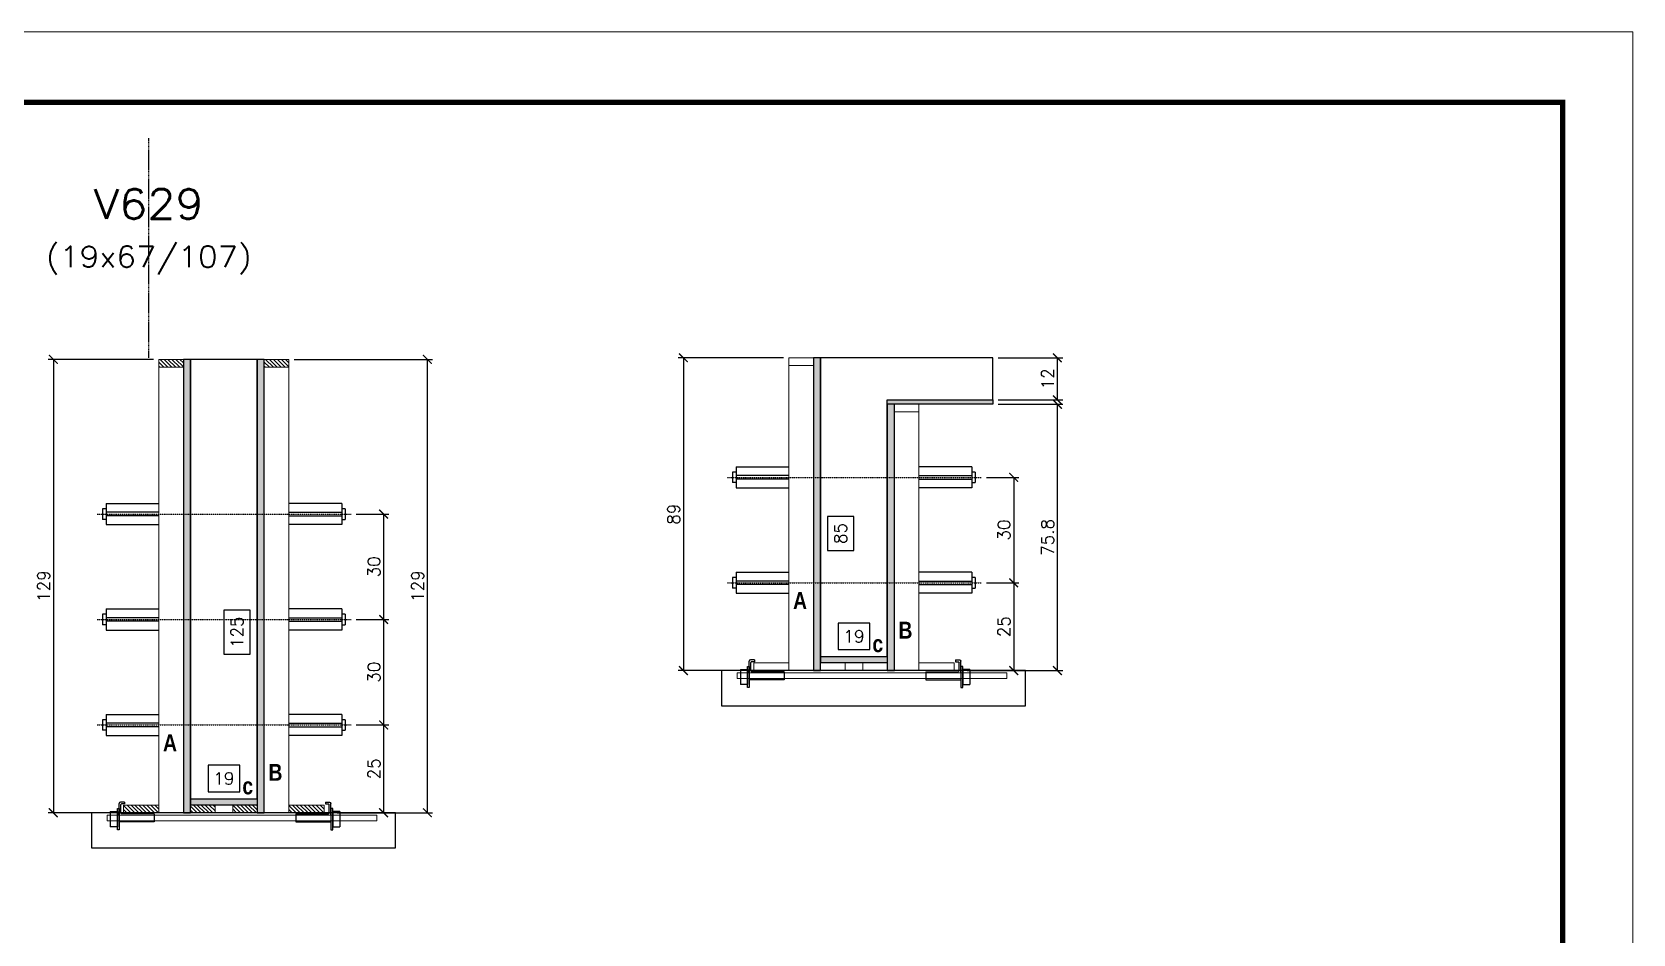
# Model space of a CAD drawing. Extents: x -20960 to -5926, y -2106 to 21915.
# Drawn here: x -10047 to -9137, y 12213 to 12727 of the extents above; entities that cross this region are included whole.
import ezdxf
from ezdxf.enums import TextEntityAlignment as Align

# ---------------------------------------------------------------- set-up
doc = ezdxf.new("R2010")
doc.units = 0
doc.linetypes.add('DASHED', pattern=[0.75, 0.5, -0.25])
doc.linetypes.add('HIDDEN', pattern=[0.375, 0.25, -0.125])
for name, color, linetype in [('barrote', 251, 'Continuous'), ('COTA', 241, 'Continuous'), ('Cota Seção (2x)', 4, 'Continuous'), ('detalhes', 4, 'Continuous'), ('Painéis', 200, 'Continuous'), ('presilha', 1, 'Continuous'), ('TENSOR', 3, 'Continuous'), ('Texto de Titulo', 7, 'Continuous'), ('Texto Qtd Sarr', 242, 'Continuous')]:
    doc.layers.add(name, color=color, linetype=linetype)
for name, color, linetype, lineweight in [('CONCRETO', 251, 'Continuous', 25), ('Folhas', 255, 'Continuous', 9), ('Hachura', 251, 'Continuous', 9), ('Madeira', 126, 'Continuous', 18), ('SARRAFO DE PRESSAO', 251, 'DASHED', 9), ('SCO-___-LAJ', 2, 'Continuous', 0), ('Texto Seção', 7, 'Continuous', 15)]:
    doc.layers.add(name, color=color, linetype=linetype, lineweight=lineweight)
doc.styles.add('Romans', font='romans.shx')
doc.styles.add('TECNICA', font='techb___.ttf', dxfattribs={"height": 10})
doc.dimstyles.new('Cota Seção (2x)', dxfattribs={"dimtxt": 7, "dimasz": 5, "dimexe": 3, "dimexo": 3, "dimgap": 2, "dimtad": 3, "dimdec": 1, "dimlfac": 0.5, "dimzin": 12, "dimdsep": 46, "dimtxsty": 'Romans', "dimblk": 'ARCHTICK', "dimcen": 0, "dimclrd": 4, "dimclre": 4, "dimclrt": 1, "dimadec": 1, "dimazin": 3, "dimtfac": 1, "dimtdec": 1, "dimtmove": 0, "dimatfit": 3, "dimldrblk": 'OBLIQUE', "dimfxl": 1, "dimtolj": 1, "dimtzin": 12, "dimarcsym": 0})
doc.dimstyles.new('Cota Seção interna', dxfattribs={"dimtxt": 7, "dimasz": 6, "dimexe": 0.18, "dimexo": 2, "dimgap": -4, "dimtad": 3, "dimdec": 1, "dimlfac": 0.5, "dimzin": 12, "dimdsep": 46, "dimtxsty": 'Romans', "dimblk": 'ARCHTICK', "dimcen": 0.09, "dimse1": 1, "dimse2": 1, "dimsd1": 1, "dimsd2": 1, "dimclrd": 180, "dimclre": 5, "dimclrt": 1, "dimadec": 0, "dimazin": 3, "dimtfac": 1, "dimtdec": 1, "dimtofl": 0, "dimtmove": 0, "dimatfit": 3, "dimldrblk": 'ARCHTICK', "dimfxl": 1, "dimtolj": 1, "dimtzin": 0, "dimarcsym": 0})

# ---------------------------------------------------------------- blocks, each defined once
blk = doc.blocks.new('9999999999')
at = {"layer": 'Folhas'}
blk.add_lwpolyline([(98138.98, 34190.21), (99623.98, 34190.21), (99623.98, 35240.21), (98138.98, 35240.21)], close=True, dxfattribs=at)
at = {"layer": 'Folhas', "color": 30, "const_width": 3}
blk.add_lwpolyline([(98213.98, 34230.21), (99583.98, 34230.21), (99583.98, 35200.21), (98213.98, 35200.21)], close=True, dxfattribs=at)
blk = doc.blocks.new('titulo1')
at = {"layer": 'Defpoints', "color": 252, "linetype": 'HIDDEN', "ltscale": 2}
blk.add_line((0, 0), (0, 125), dxfattribs=at)
at = {"layer": 'Defpoints', "style": 'Romans', "oblique": 15}
blk.add_attdef('FOLHA', text='', height=10, dxfattribs=at).set_placement((0, 15.58), align=Align.MIDDLE_CENTER)
at = {"layer": 'Texto Qtd Sarr', "color": 3, "style": 'Romans', "oblique": 15}
for tag, height, p in [('TITULO', 17, (0, 71.45)), ('SEÇÃO', 12, (0, 41.55))]:
    blk.add_attdef(tag, text='', height=height, dxfattribs=at).set_placement(p, align=Align.MIDDLE_CENTER)
blk = doc.blocks.new('_ArchTick')
at = {"color": 0, "linetype": 'ByBlock', "const_width": 0.15}
blk.add_lwpolyline([(-0.5, -0.5), (0.5, 0.5)], dxfattribs=at)
blk = doc.blocks.new('*D981')
at = {"layer": 'COTA', "color": 4, "lineweight": -2, "transparency": 16777216}
for p, q in [((-9498.03, 12514.98), (-9461.32, 12514.98)), ((-9464.32, 12363.38), (-9464.32, 12514.98)), ((-9515.63, 12363.38), (-9461.32, 12363.38))]:
    blk.add_line(p, q, dxfattribs=at)
at = {"layer": 'Defpoints', "color": 0, "transparency": 16777216}
for p in [(-9501.03, 12514.98), (-9464.32, 12514.98), (-9518.63, 12363.38)]:
    blk.add_point(p, dxfattribs=at)
at = {"layer": 'COTA', "color": 4, "lineweight": -2, "transparency": 16777216, "xscale": 5, "yscale": 5, "zscale": 5}
for p, rotation in [((-9464.32, 12514.98), 90), ((-9464.32, 12363.38), 270)]:
    blk.add_blockref('_ArchTick', p, dxfattribs=dict(at, rotation=rotation))
at = {"layer": 'COTA', "color": 1, "transparency": 16777216, "insert": (-9469.82, 12439.18), "char_height": 7, "attachment_point": 5, "rotation": 90, "style": 'Romans'}
blk.add_mtext('\\A1;75.8', dxfattribs=at)
blk = doc.blocks.new('_Oblique')
at = {"color": 0, "linetype": 'ByBlock', "lineweight": -2}
blk.add_line((-0.5, -0.5), (0.5, 0.5), dxfattribs=at)
blk = doc.blocks.new('*D982')
at = {"layer": 'COTA', "color": 4, "lineweight": -2, "transparency": 16777216}
for p, q in [((-9498.03, 12541.38), (-9461.32, 12541.38)), ((-9464.32, 12517.38), (-9464.32, 12541.38)), ((-9498.03, 12517.38), (-9461.32, 12517.38))]:
    blk.add_line(p, q, dxfattribs=at)
at = {"layer": 'Defpoints', "color": 0, "transparency": 16777216}
for p in [(-9501.03, 12541.38), (-9464.32, 12541.38), (-9501.03, 12517.38)]:
    blk.add_point(p, dxfattribs=at)
at = {"layer": 'COTA', "color": 4, "lineweight": -2, "transparency": 16777216, "xscale": 5, "yscale": 5, "zscale": 5}
for p, rotation in [((-9464.32, 12541.38), 90), ((-9464.32, 12517.38), 270)]:
    blk.add_blockref('_ArchTick', p, dxfattribs=dict(at, rotation=rotation))
at = {"layer": 'COTA', "color": 1, "transparency": 16777216, "insert": (-9469.82, 12529.38), "char_height": 7, "attachment_point": 5, "rotation": 90, "style": 'Romans'}
blk.add_mtext('\\A1;12', dxfattribs=at)
blk = doc.blocks.new('*D983')
at = {"layer": 'Cota Seção (2x)', "color": 180, "lineweight": -2, "transparency": 16777216}
for p, q in [((-9580.14, 12451.05), (-9595.14, 12451.05)), ((-9595.14, 12451.05), (-9595.14, 12431.72)), ((-9580.14, 12431.72), (-9580.14, 12451.05)), ((-9595.14, 12431.72), (-9580.14, 12431.72))]:
    blk.add_line(p, q, dxfattribs=at)
at = {"layer": 'Defpoints', "color": 0, "transparency": 16777216}
for p in [(-9576.14, 12541.38), (-9561.03, 12541.38), (-9561.03, 12371.38)]:
    blk.add_point(p, dxfattribs=at)
at = {"layer": 'Cota Seção (2x)', "color": 1, "transparency": 16777216, "insert": (-9587.64, 12441.38), "char_height": 7, "attachment_point": 5, "rotation": 90, "style": 'Romans'}
blk.add_mtext('\\A1;85', dxfattribs=at)
blk = doc.blocks.new('PRESILHA METÁLICA 1')
at = {"layer": 'presilha'}
for p, q in [((6, 15.5), (7.5, 15.5)), ((6, -2.5), (6, 15.5)), ((7.5, 10.6), (7.5, 19.9)), ((7.5, 15.5), (7.5, -2.5)), ((12, 21), (8.6, 21)), ((9, 11.6), (9, 18.9)), ((12, 19.5), (9.6, 19.5)), ((12, 21), (12, 19.5)), ((0, 13), (6, 13)), ((0, 13), (0, 0)), ((6, 0), (0, 0)), ((6, 13), (6, 0)), ((37.5, 4.1), (7.5, 4.1)), ((37.5, 11), (9.6, 11)), ((37.5, 11), (37.5, 4.1)), ((7.5, -2.5), (6, -2.5))]:
    blk.add_line(p, q, dxfattribs=at)
for centre, radius, start, end in [((8.6, 19.9), 1.14, 90, 180), ((9.6, 18.9), 0.57, 90, 180), ((9.6, 11.6), 0.57, 180, 270)]:
    blk.add_arc(centre, radius, start, end, dxfattribs=at)
blk = doc.blocks.new('*D984')
at = {"layer": 'Cota Seção (2x)', "color": 180, "lineweight": -2, "transparency": 16777216}
for p, q in [((-9571.03, 12390.38), (-9589.03, 12390.38)), ((-9589.03, 12390.38), (-9589.03, 12375.38)), ((-9571.03, 12375.38), (-9571.03, 12390.38)), ((-9589.03, 12375.38), (-9571.03, 12375.38))]:
    blk.add_line(p, q, dxfattribs=at)
at = {"layer": 'Defpoints', "color": 0, "transparency": 16777216}
for p in [(-9561.03, 12371.38), (-9599.03, 12363.38), (-9561.03, 12363.38)]:
    blk.add_point(p, dxfattribs=at)
at = {"layer": 'Cota Seção (2x)', "color": 1, "transparency": 16777216, "insert": (-9580.03, 12382.88), "char_height": 7, "attachment_point": 5, "style": 'Romans'}
blk.add_mtext('\\A1;19', dxfattribs=at)
blk = doc.blocks.new('*D985')
at = {"layer": 'COTA', "color": 4, "lineweight": -2, "transparency": 16777216}
for p, q in [((-9620.03, 12541.38), (-9680, 12541.38)), ((-9677, 12541.38), (-9677, 12363.38)), ((-9620.03, 12363.38), (-9680, 12363.38))]:
    blk.add_line(p, q, dxfattribs=at)
at = {"layer": 'Defpoints', "color": 0, "transparency": 16777216}
for p in [(-9617.03, 12541.38), (-9677, 12363.38), (-9617.03, 12363.38)]:
    blk.add_point(p, dxfattribs=at)
at = {"layer": 'COTA', "color": 4, "lineweight": -2, "transparency": 16777216, "xscale": 5, "yscale": 5, "zscale": 5}
for p, rotation in [((-9677, 12541.38), 90), ((-9677, 12363.38), 270)]:
    blk.add_blockref('_ArchTick', p, dxfattribs=dict(at, rotation=rotation))
at = {"layer": 'COTA', "color": 1, "transparency": 16777216, "insert": (-9682.5, 12452.38), "char_height": 7, "attachment_point": 5, "rotation": 90, "style": 'Romans'}
blk.add_mtext('\\A1;89', dxfattribs=at)
blk = doc.blocks.new('*D986')
at = {"layer": 'COTA', "color": 4, "lineweight": -2, "transparency": 16777216}
for p, q in [((-9504.73, 12413.35), (-9486.18, 12413.35)), ((-9489.18, 12413.35), (-9489.18, 12363.38)), ((-9504.73, 12363.38), (-9486.18, 12363.38))]:
    blk.add_line(p, q, dxfattribs=at)
at = {"layer": 'Defpoints', "color": 0, "transparency": 16777216}
for p in [(-9507.73, 12413.35), (-9507.73, 12363.38), (-9489.18, 12363.38)]:
    blk.add_point(p, dxfattribs=at)
at = {"layer": 'COTA', "color": 4, "lineweight": -2, "transparency": 16777216, "xscale": 5, "yscale": 5, "zscale": 5}
for p, rotation in [((-9489.18, 12413.35), 90), ((-9489.18, 12363.38), 270)]:
    blk.add_blockref('_ArchTick', p, dxfattribs=dict(at, rotation=rotation))
at = {"layer": 'COTA', "color": 1, "transparency": 16777216, "insert": (-9494.68, 12388.37), "char_height": 7, "attachment_point": 5, "rotation": 90, "style": 'Romans'}
blk.add_mtext('\\A1;25', dxfattribs=at)
blk = doc.blocks.new('*D987')
at = {"layer": 'COTA', "color": 4, "lineweight": -2, "transparency": 16777216}
for p, q in [((-9898.32, 12540.47), (-9819.6, 12540.47)), ((-9822.6, 12282.47), (-9822.6, 12540.47)), ((-9873.92, 12282.47), (-9819.6, 12282.47))]:
    blk.add_line(p, q, dxfattribs=at)
at = {"layer": 'Defpoints', "color": 0, "transparency": 16777216}
for p in [(-9901.32, 12540.47), (-9822.6, 12540.47), (-9876.92, 12282.47)]:
    blk.add_point(p, dxfattribs=at)
at = {"layer": 'COTA', "color": 4, "lineweight": -2, "transparency": 16777216, "xscale": 5, "yscale": 5, "zscale": 5}
for p, rotation in [((-9822.6, 12540.47), 90), ((-9822.6, 12282.47), 270)]:
    blk.add_blockref('_ArchTick', p, dxfattribs=dict(at, rotation=rotation))
at = {"layer": 'COTA', "color": 1, "transparency": 16777216, "insert": (-9828.1, 12411.47), "char_height": 7, "attachment_point": 5, "rotation": 90, "style": 'Romans'}
blk.add_mtext('\\A1;129', dxfattribs=at)
blk = doc.blocks.new('*D988')
at = {"layer": 'Cota Seção (2x)', "color": 180, "lineweight": -2, "transparency": 16777216}
for p, q in [((-9923.32, 12397.69), (-9938.32, 12397.69)), ((-9938.32, 12397.69), (-9938.32, 12372.69)), ((-9923.32, 12372.69), (-9923.32, 12397.69)), ((-9938.32, 12372.69), (-9923.32, 12372.69))]:
    blk.add_line(p, q, dxfattribs=at)
at = {"layer": 'Defpoints', "color": 0, "transparency": 16777216}
for p in [(-9919.32, 12540.47), (-9919.32, 12540.47), (-9919.32, 12290.47)]:
    blk.add_point(p, dxfattribs=at)
at = {"layer": 'Cota Seção (2x)', "color": 1, "transparency": 16777216, "insert": (-9930.82, 12385.19), "char_height": 7, "attachment_point": 5, "rotation": 90, "style": 'Romans'}
blk.add_mtext('\\A1;125', dxfattribs=at)
blk = doc.blocks.new('*D1012')
at = {"layer": 'Cota Seção (2x)', "color": 180, "lineweight": -2, "transparency": 16777216}
for p, q in [((-9929.32, 12309.47), (-9947.32, 12309.47)), ((-9947.32, 12309.47), (-9947.32, 12294.47)), ((-9929.32, 12294.47), (-9929.32, 12309.47)), ((-9947.32, 12294.47), (-9929.32, 12294.47))]:
    blk.add_line(p, q, dxfattribs=at)
at = {"layer": 'Defpoints', "color": 0, "transparency": 16777216}
for p in [(-9957.32, 12282.47), (-9919.32, 12290.47), (-9919.32, 12282.47)]:
    blk.add_point(p, dxfattribs=at)
at = {"layer": 'Cota Seção (2x)', "color": 1, "transparency": 16777216, "insert": (-9938.32, 12301.97), "char_height": 7, "attachment_point": 5, "style": 'Romans'}
blk.add_mtext('\\A1;19', dxfattribs=at)
blk = doc.blocks.new('*D1013')
at = {"layer": 'COTA', "color": 4, "lineweight": -2, "transparency": 16777216}
for p, q in [((-9978.32, 12540.47), (-10038.29, 12540.47)), ((-10035.29, 12540.47), (-10035.29, 12282.47)), ((-9978.32, 12282.47), (-10038.29, 12282.47))]:
    blk.add_line(p, q, dxfattribs=at)
at = {"layer": 'Defpoints', "color": 0, "transparency": 16777216}
for p in [(-9975.32, 12540.47), (-10035.29, 12282.47), (-9975.32, 12282.47)]:
    blk.add_point(p, dxfattribs=at)
at = {"layer": 'COTA', "color": 4, "lineweight": -2, "transparency": 16777216, "xscale": 5, "yscale": 5, "zscale": 5}
for p, rotation in [((-10035.29, 12540.47), 90), ((-10035.29, 12282.47), 270)]:
    blk.add_blockref('_ArchTick', p, dxfattribs=dict(at, rotation=rotation))
at = {"layer": 'COTA', "color": 1, "transparency": 16777216, "insert": (-10040.79, 12411.47), "char_height": 7, "attachment_point": 5, "rotation": 90, "style": 'Romans'}
blk.add_mtext('\\A1;129', dxfattribs=at)
blk = doc.blocks.new('*D1014')
at = {"layer": 'COTA', "color": 4, "lineweight": -2, "transparency": 16777216}
for p, q in [((-9863.02, 12332.44), (-9844.46, 12332.44)), ((-9847.46, 12332.44), (-9847.46, 12282.47)), ((-9863.02, 12282.47), (-9844.46, 12282.47))]:
    blk.add_line(p, q, dxfattribs=at)
at = {"layer": 'Defpoints', "color": 0, "transparency": 16777216}
for p in [(-9866.02, 12332.44), (-9866.02, 12282.47), (-9847.46, 12282.47)]:
    blk.add_point(p, dxfattribs=at)
at = {"layer": 'COTA', "color": 4, "lineweight": -2, "transparency": 16777216, "xscale": 5, "yscale": 5, "zscale": 5}
for p, rotation in [((-9847.46, 12332.44), 90), ((-9847.46, 12282.47), 270)]:
    blk.add_blockref('_ArchTick', p, dxfattribs=dict(at, rotation=rotation))
at = {"layer": 'COTA', "color": 1, "transparency": 16777216, "insert": (-9852.96, 12307.45), "char_height": 7, "attachment_point": 5, "rotation": 90, "style": 'Romans'}
blk.add_mtext('\\A1;25', dxfattribs=at)
blk = doc.blocks.new('*D1015')
at = {"layer": 'COTA', "color": 4, "lineweight": -2, "transparency": 16777216}
for p, q in [((-9863.02, 12392.44), (-9844.46, 12392.44)), ((-9847.46, 12392.44), (-9847.46, 12332.44)), ((-9863.02, 12332.44), (-9844.46, 12332.44))]:
    blk.add_line(p, q, dxfattribs=at)
at = {"layer": 'Defpoints', "color": 0, "transparency": 16777216}
for p in [(-9866.02, 12392.44), (-9866.02, 12332.44), (-9847.46, 12332.44)]:
    blk.add_point(p, dxfattribs=at)
at = {"layer": 'COTA', "color": 4, "lineweight": -2, "transparency": 16777216, "xscale": 5, "yscale": 5, "zscale": 5}
for p, rotation in [((-9847.46, 12392.44), 90), ((-9847.46, 12332.44), 270)]:
    blk.add_blockref('_ArchTick', p, dxfattribs=dict(at, rotation=rotation))
at = {"layer": 'COTA', "color": 1, "transparency": 16777216, "insert": (-9852.96, 12362.44), "char_height": 7, "attachment_point": 5, "rotation": 90, "style": 'Romans'}
blk.add_mtext('\\A1;30', dxfattribs=at)
blk = doc.blocks.new('*D1016')
at = {"layer": 'COTA', "color": 4, "lineweight": -2, "transparency": 16777216}
for p, q in [((-9863.02, 12452.44), (-9844.46, 12452.44)), ((-9847.46, 12452.44), (-9847.46, 12392.44)), ((-9863.02, 12392.44), (-9844.46, 12392.44))]:
    blk.add_line(p, q, dxfattribs=at)
at = {"layer": 'Defpoints', "color": 0, "transparency": 16777216}
for p in [(-9866.02, 12452.44), (-9866.02, 12392.44), (-9847.46, 12392.44)]:
    blk.add_point(p, dxfattribs=at)
at = {"layer": 'COTA', "color": 4, "lineweight": -2, "transparency": 16777216, "xscale": 5, "yscale": 5, "zscale": 5}
for p, rotation in [((-9847.46, 12452.44), 90), ((-9847.46, 12392.44), 270)]:
    blk.add_blockref('_ArchTick', p, dxfattribs=dict(at, rotation=rotation))
at = {"layer": 'COTA', "color": 1, "transparency": 16777216, "insert": (-9852.96, 12422.44), "char_height": 7, "attachment_point": 5, "rotation": 90, "style": 'Romans'}
blk.add_mtext('\\A1;30', dxfattribs=at)
blk = doc.blocks.new('*D1019')
at = {"layer": 'COTA', "color": 4, "lineweight": -2, "transparency": 16777216}
for p, q in [((-9504.73, 12473.35), (-9486.18, 12473.35)), ((-9489.18, 12473.35), (-9489.18, 12413.35)), ((-9504.73, 12413.35), (-9486.18, 12413.35))]:
    blk.add_line(p, q, dxfattribs=at)
at = {"layer": 'Defpoints', "color": 0, "transparency": 16777216}
for p in [(-9507.73, 12473.35), (-9507.73, 12413.35), (-9489.18, 12413.35)]:
    blk.add_point(p, dxfattribs=at)
at = {"layer": 'COTA', "color": 4, "lineweight": -2, "transparency": 16777216, "xscale": 5, "yscale": 5, "zscale": 5}
for p, rotation in [((-9489.18, 12473.35), 90), ((-9489.18, 12413.35), 270)]:
    blk.add_blockref('_ArchTick', p, dxfattribs=dict(at, rotation=rotation))
at = {"layer": 'COTA', "color": 1, "transparency": 16777216, "insert": (-9494.68, 12443.35), "char_height": 7, "attachment_point": 5, "rotation": 90, "style": 'Romans'}
blk.add_mtext('\\A1;30', dxfattribs=at)

msp = doc.modelspace()

# ---------------------------------------------------------------- hatches: boundary and pattern name
at = {"layer": 'Hachura'}
h = msp.add_hatch(dxfattribs=at)
h.set_pattern_fill('ANSI31', color=256, scale=0.5, angle=270, style=0)
h.set_pattern_definition([(315, (12914.7412, 4232.8258), (1.12253202, 1.12253202), [])])
h.paths.add_polyline_path([(-9975.32, 12536.07), (-9975.32, 12540.47), (-9961.32, 12540.47), (-9961.32, 12536.07)])
h = msp.add_hatch(color=256, dxfattribs=at)
h.dxf.hatch_style = 1
h.paths.add_polyline_path([(-9957.32, 12540.47), (-9961.32, 12540.47), (-9961.32, 12282.47), (-9957.32, 12282.47)])
h = msp.add_hatch(color=256, dxfattribs=at)
h.dxf.hatch_style = 1
h.paths.add_polyline_path([(-9915.32, 12540.47), (-9919.32, 12540.47), (-9919.32, 12282.47), (-9915.32, 12282.47)])
h = msp.add_hatch(dxfattribs=at)
h.set_pattern_fill('ANSI31', color=256, scale=0.5, angle=270, style=0)
h.set_pattern_definition([(315, (12974.7412, 4232.8258), (1.12253202, 1.12253202), [])])
h.paths.add_polyline_path([(-9915.32, 12536.07), (-9915.32, 12540.47), (-9901.32, 12540.47), (-9901.32, 12536.07)])
h = msp.add_hatch(color=256, dxfattribs=at)
h.dxf.hatch_style = 1
h.paths.add_polyline_path([(-9603.03, 12363.38), (-9599.03, 12363.38), (-9599.03, 12541.38), (-9603.03, 12541.38)])
h = msp.add_hatch(color=256, dxfattribs=at)
h.dxf.hatch_style = 1
h.paths.add_polyline_path([(-9501.03, 12514.98), (-9501.03, 12517.38), (-9561.03, 12517.38), (-9561.03, 12514.98)])
h = msp.add_hatch(color=256, dxfattribs=at)
h.dxf.hatch_style = 1
h.paths.add_polyline_path([(-9557.03, 12514.98), (-9561.03, 12514.98), (-9561.03, 12363.38), (-9557.03, 12363.38)])
h = msp.add_hatch(color=256, dxfattribs=at)
h.dxf.hatch_style = 1
h.paths.add_polyline_path([(-9561.03, 12367.78), (-9561.03, 12371.38), (-9599.03, 12371.38), (-9599.03, 12367.78)])
h = msp.add_hatch(dxfattribs=at)
h.set_pattern_fill('ANSI31', color=256, scale=0.5, angle=270, style=0)
h.set_pattern_definition([(315, (12880.7412, 4052.8258), (1.12253202, 1.12253202), [])])
h.paths.add_polyline_path([(-9975.32, 12282.47), (-9975.32, 12286.87), (-9995.32, 12286.87), (-9995.32, 12282.47)])
h = msp.add_hatch(color=256, dxfattribs=at)
h.dxf.hatch_style = 1
h.paths.add_polyline_path([(-9957.32, 12286.87), (-9957.32, 12290.47), (-9919.32, 12290.47), (-9919.32, 12286.87)])
h = msp.add_hatch(dxfattribs=at)
h.set_pattern_fill('ANSI31', color=256, scale=0.5, angle=270, style=0)
h.set_pattern_definition([(315, (12983.5433, 4052.8258), (1.12253202, 1.12253202), [])])
h.paths.add_polyline_path([(-9957.32, 12282.47), (-9957.32, 12286.87), (-9943.32, 12286.87), (-9943.32, 12282.47)])
h = msp.add_hatch(dxfattribs=at)
h.set_pattern_fill('ANSI31', color=256, scale=0.5, angle=270, style=0)
h.set_pattern_definition([(315, (12983.5412, 4052.8258), (1.12253202, 1.12253202), [])])
h.paths.add_polyline_path([(-9919.32, 12282.47), (-9919.32, 12286.87), (-9933.32, 12286.87), (-9933.32, 12282.47)])
h = msp.add_hatch(dxfattribs=at)
h.set_pattern_fill('ANSI31', color=256, scale=0.5, angle=270, style=0)
h.set_pattern_definition([(315, (12974.7412, 4052.8258), (1.12253202, 1.12253202), [])])
h.paths.add_polyline_path([(-9881.32, 12282.47), (-9881.32, 12286.87), (-9901.32, 12286.87), (-9901.32, 12282.47)])

# ---------------------------------------------------------------- linework, layer by layer
at = {"ltscale": 3}
for p, q in [((-9649.03, 12476.35), (-9649.03, 12470.35)), ((-9647.03, 12476.35), (-9649.03, 12476.35)), ((-9647.03, 12479.35), (-9647.03, 12467.35)), ((-9647.03, 12479.35), (-9617.03, 12479.35)), ((-9617.03, 12474.35), (-9647.03, 12474.35)), ((-9513.03, 12479.35), (-9543.03, 12479.35)), ((-9543.03, 12474.35), (-9513.03, 12474.35)), ((-9513.03, 12479.35), (-9513.03, 12467.35)), ((-9511.03, 12476.35), (-9513.03, 12476.35)), ((-9511.03, 12476.35), (-9511.03, 12470.35)), ((-9647.03, 12470.35), (-9649.03, 12470.35)), ((-9617.03, 12472.35), (-9647.03, 12472.35)), ((-9647.03, 12467.35), (-9617.03, 12467.35)), ((-9543.03, 12472.35), (-9513.03, 12472.35)), ((-9513.03, 12467.35), (-9543.03, 12467.35)), ((-9513.03, 12470.35), (-9511.03, 12470.35)), ((-10007.32, 12455.44), (-10007.32, 12449.44)), ((-10005.32, 12455.44), (-10007.32, 12455.44)), ((-10005.32, 12458.44), (-10005.32, 12446.44)), ((-10005.32, 12458.44), (-9975.32, 12458.44)), ((-9871.32, 12458.44), (-9901.32, 12458.44)), ((-9871.32, 12458.44), (-9871.32, 12446.44)), ((-9869.32, 12455.44), (-9871.32, 12455.44)), ((-9869.32, 12455.44), (-9869.32, 12449.44)), ((-10005.32, 12449.44), (-10007.32, 12449.44)), ((-9975.32, 12453.44), (-10005.32, 12453.44)), ((-9975.32, 12451.44), (-10005.32, 12451.44)), ((-10005.32, 12446.44), (-9975.32, 12446.44)), ((-9901.32, 12453.44), (-9871.32, 12453.44)), ((-9901.32, 12451.44), (-9871.32, 12451.44)), ((-9871.32, 12446.44), (-9901.32, 12446.44)), ((-9871.32, 12449.44), (-9869.32, 12449.44)), ((-9647.03, 12419.35), (-9647.03, 12407.35)), ((-9647.03, 12419.35), (-9617.03, 12419.35)), ((-9513.03, 12419.35), (-9543.03, 12419.35)), ((-9513.03, 12419.35), (-9513.03, 12407.35)), ((-9649.03, 12416.35), (-9649.03, 12410.35)), ((-9647.03, 12416.35), (-9649.03, 12416.35)), ((-9647.03, 12410.35), (-9649.03, 12410.35)), ((-9617.03, 12414.35), (-9647.03, 12414.35)), ((-9617.03, 12412.35), (-9647.03, 12412.35)), ((-9543.03, 12414.35), (-9513.03, 12414.35)), ((-9543.03, 12412.35), (-9513.03, 12412.35)), ((-9511.03, 12416.35), (-9513.03, 12416.35)), ((-9513.03, 12410.35), (-9511.03, 12410.35)), ((-9511.03, 12416.35), (-9511.03, 12410.35)), ((-9647.03, 12407.35), (-9617.03, 12407.35)), ((-9513.03, 12407.35), (-9543.03, 12407.35)), ((-10007.32, 12395.44), (-10007.32, 12389.44)), ((-10005.32, 12395.44), (-10007.32, 12395.44)), ((-10005.32, 12398.44), (-10005.32, 12386.44)), ((-10005.32, 12398.44), (-9975.32, 12398.44)), ((-9975.32, 12393.44), (-10005.32, 12393.44)), ((-9975.32, 12391.44), (-10005.32, 12391.44)), ((-9871.32, 12398.44), (-9901.32, 12398.44)), ((-9901.32, 12393.44), (-9871.32, 12393.44)), ((-9901.32, 12391.44), (-9871.32, 12391.44)), ((-9871.32, 12398.44), (-9871.32, 12386.44)), ((-9869.32, 12395.44), (-9871.32, 12395.44)), ((-9869.32, 12395.44), (-9869.32, 12389.44)), ((-10005.32, 12389.44), (-10007.32, 12389.44)), ((-10005.32, 12386.44), (-9975.32, 12386.44)), ((-9871.32, 12386.44), (-9901.32, 12386.44)), ((-9871.32, 12389.44), (-9869.32, 12389.44)), ((-10005.32, 12338.44), (-10005.32, 12326.44)), ((-10005.32, 12338.44), (-9975.32, 12338.44)), ((-9871.32, 12338.44), (-9901.32, 12338.44)), ((-9871.32, 12338.44), (-9871.32, 12326.44)), ((-10007.32, 12335.44), (-10007.32, 12329.44)), ((-10005.32, 12335.44), (-10007.32, 12335.44)), ((-10005.32, 12329.44), (-10007.32, 12329.44)), ((-9975.32, 12333.44), (-10005.32, 12333.44)), ((-9975.32, 12331.44), (-10005.32, 12331.44)), ((-9901.32, 12333.44), (-9871.32, 12333.44)), ((-9901.32, 12331.44), (-9871.32, 12331.44)), ((-9869.32, 12335.44), (-9871.32, 12335.44)), ((-9871.32, 12329.44), (-9869.32, 12329.44)), ((-9869.32, 12335.44), (-9869.32, 12329.44)), ((-10005.32, 12326.44), (-9975.32, 12326.44)), ((-9871.32, 12326.44), (-9901.32, 12326.44))]:
    msp.add_line(p, q, dxfattribs=at)
at = {"layer": 'barrote'}
for points in [[(-9655.4, 12343.38), (-9482.43, 12343.38), (-9482.43, 12363.38), (-9655.4, 12363.38)], [(-10013.68, 12262.47), (-9840.72, 12262.47), (-9840.72, 12282.47), (-10013.68, 12282.47)]]:
    msp.add_lwpolyline(points, close=True, dxfattribs=at)
at = {"layer": 'CONCRETO'}
for p, q in [((-9919.32, 12540.47), (-9957.32, 12540.47)), ((-9957.32, 12540.47), (-9957.32, 12286.87)), ((-9919.32, 12540.47), (-9919.32, 12540.47)), ((-9919.32, 12290.47), (-9919.32, 12540.47)), ((-9957.32, 12286.87), (-9957.32, 12290.47)), ((-9957.32, 12290.47), (-9919.32, 12290.47)), ((-9957.32, 12286.87), (-9957.32, 12286.87))]:
    msp.add_line(p, q, dxfattribs=at)
msp.add_lwpolyline([(-9561.03, 12517.38), (-9501.03, 12517.38), (-9501.03, 12541.38), (-9561.03, 12541.38), (-9561.03, 12541.38), (-9599.03, 12541.38), (-9599.03, 12367.78), (-9599.03, 12367.78), (-9599.03, 12371.38), (-9561.03, 12371.38)], close=True, dxfattribs=at)
at = {"layer": 'Madeira'}
for points in [[(-9975.32, 12536.07), (-9975.32, 12540.47), (-9961.32, 12540.47), (-9961.32, 12536.07)], [(-9975.32, 12540.47), (-9961.32, 12540.47), (-9961.32, 12282.47), (-9975.32, 12282.47)], [(-9915.32, 12536.07), (-9915.32, 12540.47), (-9901.32, 12540.47), (-9901.32, 12536.07)], [(-9915.32, 12540.47), (-9901.32, 12540.47), (-9901.32, 12282.47), (-9915.32, 12282.47)], [(-9617.03, 12536.98), (-9617.03, 12541.38), (-9603.03, 12541.38), (-9603.03, 12536.98)], [(-9617.03, 12541.38), (-9603.03, 12541.38), (-9603.03, 12363.38), (-9617.03, 12363.38)], [(-9557.03, 12510.58), (-9557.03, 12514.98), (-9543.03, 12514.98), (-9543.03, 12510.58)], [(-9557.03, 12514.98), (-9543.03, 12514.98), (-9543.03, 12363.38), (-9557.03, 12363.38)], [(-9617.03, 12363.38), (-9617.03, 12367.78), (-9637.03, 12367.78), (-9637.03, 12363.38)], [(-9599.03, 12363.38), (-9599.03, 12367.78), (-9585.03, 12367.78), (-9585.03, 12363.38)], [(-9561.03, 12363.38), (-9561.03, 12367.78), (-9575.03, 12367.78), (-9575.03, 12363.38)], [(-9523.03, 12363.38), (-9523.03, 12367.78), (-9543.03, 12367.78), (-9543.03, 12363.38)], [(-9975.32, 12282.47), (-9975.32, 12286.87), (-9995.32, 12286.87), (-9995.32, 12282.47)], [(-9957.32, 12282.47), (-9957.32, 12286.87), (-9943.32, 12286.87), (-9943.32, 12282.47)], [(-9919.32, 12282.47), (-9919.32, 12286.87), (-9933.32, 12286.87), (-9933.32, 12282.47)], [(-9881.32, 12282.47), (-9881.32, 12286.87), (-9901.32, 12286.87), (-9901.32, 12282.47)]]:
    msp.add_lwpolyline(points, close=True, dxfattribs=at)
at = {"layer": 'Painéis'}
for points in [[(-9957.32, 12540.47), (-9961.32, 12540.47), (-9961.32, 12282.47), (-9957.32, 12282.47)], [(-9915.32, 12540.47), (-9919.32, 12540.47), (-9919.32, 12282.47), (-9915.32, 12282.47)], [(-9599.03, 12541.38), (-9603.03, 12541.38), (-9603.03, 12363.38), (-9599.03, 12363.38)], [(-9561.03, 12514.98), (-9561.03, 12517.38), (-9501.03, 12517.38), (-9501.03, 12514.98)], [(-9557.03, 12514.98), (-9561.03, 12514.98), (-9561.03, 12363.38), (-9557.03, 12363.38)], [(-9599.03, 12367.78), (-9599.03, 12371.38), (-9561.03, 12371.38), (-9561.03, 12367.78)], [(-9957.32, 12286.87), (-9957.32, 12290.47), (-9919.32, 12290.47), (-9919.32, 12286.87)]]:
    msp.add_lwpolyline(points, close=True, dxfattribs=at)
at = {"layer": 'SCO-___-LAJ', "color": 1}
for points in [[(-9646.39, 12362.05), (-9493.09, 12362.05), (-9493.09, 12358.85), (-9646.39, 12358.85)], [(-10004.68, 12281.14), (-9851.38, 12281.14), (-9851.38, 12277.94), (-10004.68, 12277.94)]]:
    msp.add_lwpolyline(points, close=True, dxfattribs=at)
at = {"layer": 'TENSOR', "linetype": 'HIDDEN', "ltscale": 0.5}
for p, q in [((-9652.03, 12473.35), (-9507.73, 12473.35)), ((-10010.32, 12452.44), (-9866.02, 12452.44)), ((-9652.03, 12413.35), (-9507.73, 12413.35)), ((-10010.32, 12392.44), (-9866.02, 12392.44)), ((-10010.32, 12332.44), (-9866.02, 12332.44))]:
    msp.add_line(p, q, dxfattribs=at)

# ---------------------------------------------------------------- block references
at = {"layer": 'presilha', "yscale": 0.6666666666666666, "zscale": 0.6666666666666666}
for p, xscale in [((-9644.61, 12355.42), 0.6666666666666666), ((-9514.17, 12355.42), -0.6666666666666666), ((-10002.9, 12274.5), 0.6666666666666666), ((-9872.45, 12274.5), -0.6666666666666666)]:
    msp.add_blockref('PRESILHA METÁLICA 1', p, dxfattribs=dict(at, xscale=xscale))
at = {"layer": 'SARRAFO DE PRESSAO', "color": 6, "linetype": 'ByBlock'}
msp.add_blockref('9999999999', (-108760.98, -22513.42), dxfattribs=at)
at = {"layer": 'Texto Seção'}
ref = msp.add_blockref('titulo1', (-9981.08, 12541.38), dxfattribs=at)
ref.add_attrib('TITULO', 'V629', dxfattribs={"layer": 'Texto de Titulo', "color": 7, "height": 17, "style": 'Romans', "width": 1.1}).set_placement((-9981.08, 12628.88), align=Align.MIDDLE_CENTER)
ref.add_attrib('SEÇÃO', '(19x67/107)', dxfattribs={"layer": 'Texto de Titulo', "color": 7, "height": 12, "style": 'Romans', "width": 1.1}).set_placement((-9981.08, 12598.88), align=Align.MIDDLE_CENTER)

# ---------------------------------------------------------------- texts
at = {"layer": 'detalhes', "style": 'TECNICA'}
for s, p in [('A', (-9614.64, 12398.41)), ('B', (-9554.68, 12381.57)), ('c', (-9569.52, 12373.88)), ('A', (-9972.92, 12317.5)), ('B', (-9912.96, 12300.66)), ('c', (-9927.8, 12292.96))]:
    msp.add_text(s, height=9.6, dxfattribs=at).set_placement(p)

# ---------------------------------------------------------------- dimensions: what is measured, and where the dimension line sits
at = {"layer": 'COTA'}
for base, p1, p2, picture, middle in [((-10035.29, 12282.47), (-9975.32, 12540.47), (-9975.32, 12282.47), '*D1013', (-10040.79, 12411.47)), ((-9822.6, 12540.47), (-9876.92, 12282.47), (-9901.32, 12540.47), '*D987', (-9828.1, 12411.47)), ((-9677, 12363.38), (-9617.03, 12541.38), (-9617.03, 12363.38), '*D985', (-9682.5, 12452.38)), ((-9464.32, 12541.38), (-9501.03, 12517.38), (-9501.03, 12541.38), '*D982', (-9469.82, 12529.38)), ((-9464.32, 12514.98), (-9518.63, 12363.38), (-9501.03, 12514.98), '*D981', (-9469.82, 12439.18)), ((-9489.18, 12413.35), (-9507.73, 12473.35), (-9507.73, 12413.35), '*D1019', (-9494.68, 12443.35)), ((-9847.46, 12392.44), (-9866.02, 12452.44), (-9866.02, 12392.44), '*D1016', (-9852.96, 12422.44)), ((-9489.18, 12363.38), (-9507.73, 12413.35), (-9507.73, 12363.38), '*D986', (-9494.68, 12388.37)), ((-9847.46, 12332.44), (-9866.02, 12392.44), (-9866.02, 12332.44), '*D1015', (-9852.96, 12362.44)), ((-9847.46, 12282.47), (-9866.02, 12332.44), (-9866.02, 12282.47), '*D1014', (-9852.96, 12307.45))]:
    dim = msp.add_linear_dim(base=base, p1=p1, p2=p2, angle=90, dimstyle='Cota Seção (2x)', dxfattribs=at)
    dim.commit()
    dim.dimension.update_dxf_attribs({"geometry": picture, "text_midpoint": middle})
at = {"layer": 'Cota Seção (2x)'}
for base, p1, p2, picture, middle in [((-9919.32, 12540.47), (-9919.32, 12290.47), (-9919.32, 12540.47), '*D988', (-9919.32, 12385.19)), ((-9576.14, 12541.38), (-9561.03, 12371.38), (-9561.03, 12541.38), '*D983', (-9576.14, 12441.38))]:
    dim = msp.add_linear_dim(base=base, p1=p1, p2=p2, angle=90, dimstyle='Cota Seção interna', dxfattribs=at)
    dim.commit()
    dim.dimension.update_dxf_attribs({"geometry": picture, "text_midpoint": middle, "dimtype": 160})
for base, p1, p2, picture, middle in [((-9561.03, 12371.38), (-9599.03, 12363.38), (-9561.03, 12363.38), '*D984', (-9580.03, 12371.38)), ((-9919.32, 12290.47), (-9957.32, 12282.47), (-9919.32, 12282.47), '*D1012', (-9938.32, 12290.47))]:
    dim = msp.add_linear_dim(base=base, p1=p1, p2=p2, dimstyle='Cota Seção interna', dxfattribs=at)
    dim.commit()
    dim.dimension.update_dxf_attribs({"geometry": picture, "text_midpoint": middle, "dimtype": 160})

doc.saveas('drawing.dxf')
